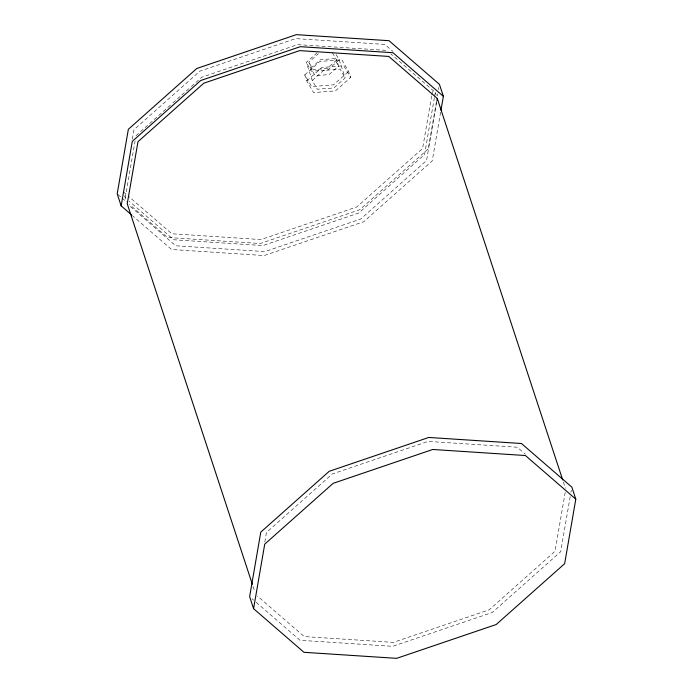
<?xml version="1.0" encoding="UTF-8"?>
<svg xmlns="http://www.w3.org/2000/svg" width="693" height="693" viewBox="0 0 693 693"><rect width="100%" height="100%" fill="white"/><g stroke="black" fill="none" stroke-linecap="round" stroke-linejoin="round"><path stroke-width="0.52" stroke-dasharray="3.46 2.6" d="M132.389 139.154L134.018 129.678L199.861 71.171L295.66 38.6L384.832 44.413L392.914 51.412M125.268 197.791L135.092 140.956M264.821 541.952L266.459 532.484L332.293 473.969L428.101 441.406L517.273 447.219L525.355 454.218M431.678 95.868L422.591 148.493L356.748 206.999L260.949 239.57L171.777 233.758L128.144 195.98M431.86 94.811L432.77 89.544M434.381 97.67L424.566 154.504L358.731 213.02L262.924 245.582L173.752 239.769L129.314 201.291M434.563 96.613L435.291 92.403L390.852 53.924M436.486 101.247L428.265 148.865L359.832 209.676L260.265 243.52L167.585 237.474L129.392 204.409M437.404 95.955L437.768 93.841M438.496 89.614L438.86 87.491M436.547 102.625L426.541 160.516L360.706 219.031L264.899 251.594L175.727 245.781L128.863 205.206M440.618 112.214L432.215 160.889L363.79 221.699L264.224 255.544L171.543 249.497L132.536 215.731M565.211 492.351L555.024 551.299L489.189 609.805L393.381 642.376L304.21 636.564L257.346 595.989M570.2 496.647L560.698 551.671L492.273 612.482L392.706 646.326L300.026 640.28L254.513 600.883M570.928 492.411L571.301 490.297M136.001 135.689L148.848 124.272M149.645 123.562L172.133 103.578M172.929 102.867L180.96 95.729M181.765 95.019L190.592 87.171M191.398 86.452L201.836 77.183L297.635 44.612L386.815 50.424M336.14 54.582L339.215 59.849L345.14 77.885L333.809 87.959L317.351 89.25L312.231 80.466L306.297 62.431L317.637 52.356M332.337 52.633L336.659 60.048L338.634 66.06L329.062 74.575L315.159 75.667L310.828 68.243L308.853 62.231L318.425 53.716M310.828 68.243L320.409 59.737L334.312 58.645L338.634 66.06M304.79 74.887L319.889 61.469L341.805 59.745L348.631 71.448L350.606 77.46L335.507 90.878L313.591 92.593L306.765 80.899L304.79 74.887L311.616 86.582L333.532 84.867L348.631 71.448M306.765 80.899L321.864 67.481L343.789 65.757L350.606 77.46M312.231 80.466L323.562 70.391L340.02 69.101L345.14 77.885M336.659 60.048L327.087 68.564L313.184 69.655L308.853 62.231M339.215 59.849L327.876 69.924L311.426 71.214L306.297 62.431M123.293 191.779L127.339 195.279M118.009 194.551L121.266 197.366M122.081 198.077L126.143 201.594M252.079 598.769L253.699 600.173M435.291 92.403L436.278 95.409M563.383 481.999L565.41 488.167M124.61 195.79L126.585 201.802M253.023 586.356L254.712 591.501"/><path stroke-width="1.04" d="M131.722 215.021L121.154 205.873L132.302 141.329L200.727 80.518L300.294 46.674L392.974 52.72L443.364 96.344L440.991 110.1M253.586 608.679L264.735 544.135L333.168 483.324L432.735 449.48L525.415 455.526L575.796 499.151L564.648 563.695L496.223 624.506L396.656 658.35L303.976 652.304L253.586 608.679L249.636 596.656L260.785 532.111L329.21 471.301L428.776 437.456L521.457 443.503L571.846 487.127L575.796 499.151M436.911 100.52L437.266 98.415L388.79 56.436L299.619 50.624L203.811 83.195L137.976 141.701L127.243 203.803L252.347 584.303M443.364 96.344L439.414 84.321L389.024 40.696L296.344 34.65L196.777 68.494L128.352 129.305L117.204 193.849L121.154 205.873M437.266 98.415L562.707 479.937"/></g></svg>
